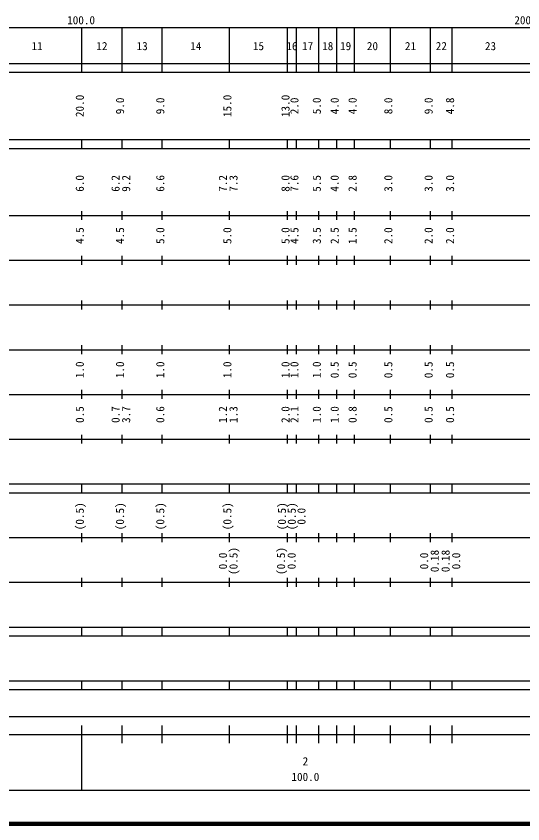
# Model space of a CAD drawing. Units: millimetres on the paper, enlarged 1000 times. Extents: x 40000 to 680000, y 20000 to 380000.
# Drawn here: x 153314 to 266628, y 20000 to 200558 of the extents above; entities that cross this region are included whole.
import ezdxf
from ezdxf.enums import TextEntityAlignment as Align

# ---------------------------------------------------------------- set-up
doc = ezdxf.new("R2010")
doc.units = ezdxf.units.MM
doc.header["$LTSCALE"] = 1000
doc.layers.add('M-TTL', color=2, linetype='Continuous', lineweight=140)
doc.layers.add('M-TTL-BAND', color=7, linetype='Continuous', lineweight=25)
doc.styles.add('ＭＳ ゴシック', font='')
doc.styles.get('ＭＳ ゴシック').set_extended_font_data('MS Gothic')

msp = doc.modelspace()

# ---------------------------------------------------------------- linework, layer by layer
at = {"layer": 'M-TTL'}
msp.add_line((40000, 20000), (680000, 20000), dxfattribs=at)
at = {"layer": 'M-TTL-BAND'}
for p, q in [((68000, 198000), (579000, 198000)), ((168000, 188000), (168000, 198000)), ((177000, 188000), (177000, 198000)), ((186000, 188000), (186000, 198000)), ((201000, 188000), (201000, 198000)), ((214000, 188000), (214000, 198000)), ((216000, 188000), (216000, 198000)), ((221000, 188000), (221000, 198000)), ((225000, 188000), (225000, 198000)), ((229000, 188000), (229000, 198000)), ((237000, 188000), (237000, 198000)), ((246000, 188000), (246000, 198000)), ((250800, 188000), (250800, 198000)), ((40000, 190000), (579000, 190000)), ((40000, 188000), (579000, 188000)), ((40000, 173000), (579000, 173000)), ((168000, 171000), (168000, 173000)), ((177000, 171000), (177000, 173000)), ((186000, 171000), (186000, 173000)), ((201000, 171000), (201000, 173000)), ((214000, 171000), (214000, 173000)), ((216000, 171000), (216000, 173000)), ((221000, 171000), (221000, 173000)), ((225000, 171000), (225000, 173000)), ((229000, 171000), (229000, 173000)), ((237000, 171000), (237000, 173000)), ((246000, 171000), (246000, 173000)), ((250800, 171000), (250800, 173000)), ((40000, 171000), (579000, 171000)), ((40000, 156000), (579000, 156000)), ((168000, 155000), (168000, 157000)), ((177000, 155000), (177000, 157000)), ((186000, 155000), (186000, 157000)), ((201000, 155000), (201000, 157000)), ((214000, 155000), (214000, 157000)), ((216000, 155000), (216000, 157000)), ((221000, 155000), (221000, 157000)), ((225000, 155000), (225000, 157000)), ((229000, 155000), (229000, 157000)), ((237000, 155000), (237000, 157000)), ((246000, 155000), (246000, 157000)), ((250800, 155000), (250800, 157000)), ((168000, 145000), (168000, 147000)), ((177000, 145000), (177000, 147000)), ((186000, 145000), (186000, 147000)), ((201000, 145000), (201000, 147000)), ((214000, 145000), (214000, 147000)), ((216000, 145000), (216000, 147000)), ((221000, 145000), (221000, 147000)), ((225000, 145000), (225000, 147000)), ((229000, 145000), (229000, 147000)), ((237000, 145000), (237000, 147000)), ((246000, 145000), (246000, 147000)), ((250800, 145000), (250800, 147000)), ((46000, 146000), (579000, 146000)), ((52000, 136000), (579000, 136000)), ((168000, 135000), (168000, 137000)), ((177000, 135000), (177000, 137000)), ((186000, 135000), (186000, 137000)), ((201000, 135000), (201000, 137000)), ((214000, 135000), (214000, 137000)), ((216000, 135000), (216000, 137000)), ((221000, 135000), (221000, 137000)), ((225000, 135000), (225000, 137000)), ((229000, 135000), (229000, 137000)), ((237000, 135000), (237000, 137000)), ((246000, 135000), (246000, 137000)), ((250800, 135000), (250800, 137000)), ((168000, 125000), (168000, 127000)), ((177000, 125000), (177000, 127000)), ((186000, 125000), (186000, 127000)), ((201000, 125000), (201000, 127000)), ((214000, 125000), (214000, 127000)), ((216000, 125000), (216000, 127000)), ((221000, 125000), (221000, 127000)), ((225000, 125000), (225000, 127000)), ((229000, 125000), (229000, 127000)), ((237000, 125000), (237000, 127000)), ((246000, 125000), (246000, 127000)), ((250800, 125000), (250800, 127000)), ((46000, 126000), (579000, 126000)), ((52000, 116000), (579000, 116000)), ((168000, 115000), (168000, 117000)), ((177000, 115000), (177000, 117000)), ((186000, 115000), (186000, 117000)), ((201000, 115000), (201000, 117000)), ((214000, 115000), (214000, 117000)), ((216000, 115000), (216000, 117000)), ((221000, 115000), (221000, 117000)), ((225000, 115000), (225000, 117000)), ((229000, 115000), (229000, 117000)), ((237000, 115000), (237000, 117000)), ((246000, 115000), (246000, 117000)), ((250800, 115000), (250800, 117000)), ((168000, 105000), (168000, 107000)), ((177000, 105000), (177000, 107000)), ((186000, 105000), (186000, 107000)), ((201000, 105000), (201000, 107000)), ((214000, 105000), (214000, 107000)), ((216000, 105000), (216000, 107000)), ((221000, 105000), (221000, 107000)), ((225000, 105000), (225000, 107000)), ((229000, 105000), (229000, 107000)), ((237000, 105000), (237000, 107000)), ((246000, 105000), (246000, 107000)), ((250800, 105000), (250800, 107000)), ((46000, 106000), (579000, 106000)), ((40000, 96000), (579000, 96000)), ((168000, 94000), (168000, 96000)), ((177000, 94000), (177000, 96000)), ((186000, 94000), (186000, 96000)), ((201000, 94000), (201000, 96000)), ((214000, 94000), (214000, 96000)), ((216000, 94000), (216000, 96000)), ((221000, 94000), (221000, 96000)), ((225000, 94000), (225000, 96000)), ((229000, 94000), (229000, 96000)), ((237000, 94000), (237000, 96000)), ((246000, 94000), (246000, 96000)), ((250800, 94000), (250800, 96000)), ((40000, 94000), (579000, 94000)), ((168000, 83000), (168000, 85000)), ((177000, 83000), (177000, 85000)), ((186000, 83000), (186000, 85000)), ((201000, 83000), (201000, 85000)), ((214000, 83000), (214000, 85000)), ((216000, 83000), (216000, 85000)), ((221000, 83000), (221000, 85000)), ((225000, 83000), (225000, 85000)), ((229000, 83000), (229000, 85000)), ((237000, 83000), (237000, 85000)), ((246000, 83000), (246000, 85000)), ((250800, 83000), (250800, 85000)), ((49000, 84000), (579000, 84000)), ((168000, 73000), (168000, 75000)), ((177000, 73000), (177000, 75000)), ((186000, 73000), (186000, 75000)), ((201000, 73000), (201000, 75000)), ((214000, 73000), (214000, 75000)), ((216000, 73000), (216000, 75000)), ((221000, 73000), (221000, 75000)), ((225000, 73000), (225000, 75000)), ((229000, 73000), (229000, 75000)), ((237000, 73000), (237000, 75000)), ((246000, 73000), (246000, 75000)), ((250800, 73000), (250800, 75000)), ((40000, 74000), (579000, 74000)), ((40000, 64000), (579000, 64000)), ((168000, 62000), (168000, 64000)), ((177000, 62000), (177000, 64000)), ((186000, 62000), (186000, 64000)), ((201000, 62000), (201000, 64000)), ((214000, 62000), (214000, 64000)), ((216000, 62000), (216000, 64000)), ((221000, 62000), (221000, 64000)), ((225000, 62000), (225000, 64000)), ((229000, 62000), (229000, 64000)), ((237000, 62000), (237000, 64000)), ((246000, 62000), (246000, 64000)), ((250800, 62000), (250800, 64000)), ((40000, 62000), (579000, 62000)), ((40000, 52000), (579000, 52000)), ((168000, 50000), (168000, 52000)), ((177000, 50000), (177000, 52000)), ((186000, 50000), (186000, 52000)), ((201000, 50000), (201000, 52000)), ((214000, 50000), (214000, 52000)), ((216000, 50000), (216000, 52000)), ((221000, 50000), (221000, 52000)), ((225000, 50000), (225000, 52000)), ((229000, 50000), (229000, 52000)), ((237000, 50000), (237000, 52000)), ((246000, 50000), (246000, 52000)), ((250800, 50000), (250800, 52000)), ((40000, 50000), (579000, 50000)), ((71000, 44000), (565000, 44000)), ((168000, 27500), (168000, 42000)), ((177000, 38000), (177000, 42000)), ((186000, 38000), (186000, 42000)), ((201000, 38000), (201000, 42000)), ((214000, 38000), (214000, 42000)), ((216000, 38000), (216000, 42000)), ((221000, 38000), (221000, 42000)), ((225000, 38000), (225000, 42000)), ((229000, 38000), (229000, 42000)), ((237000, 38000), (237000, 42000)), ((246000, 38000), (246000, 42000)), ((250800, 38000), (250800, 42000)), ((40000, 40000), (579000, 40000)), ((68000, 27500), (579000, 27500))]:
    msp.add_line(p, q, dxfattribs=at)

# ---------------------------------------------------------------- texts
at = {"layer": 'M-TTL-BAND', "style": 'ＭＳ ゴシック'}
for s, p in [('100.0', (164719, 198195)), ('200.0', (264719, 198195)), ('11', (156750, 192405)), ('12', (171250, 192405)), ('13', (180250, 192405)), ('14', (192250, 192405)), ('15', (206250, 192405)), ('16', (213750, 192405)), ('17', (217250, 192405)), ('18', (221750, 192405)), ('19', (225750, 192405)), ('20', (231750, 192405)), ('21', (240250, 192405)), ('22', (247150, 192405)), ('23', (258150, 192405)), ('2', (217375, 32523)), ('100.0', (214875, 29033))]:
    msp.add_text(s, height=1833, dxfattribs=at).set_placement(p, align=Align.BOTTOM_LEFT)
for s, p in [('20.0', (169000, 178000)), ('15.0', (202000, 178000)), ('13.0', (215000, 178000)), ('9.0', (178000, 178625)), ('9.0', (187000, 178625)), ('2.0', (217000, 178625)), ('5.0', (222000, 178625)), ('4.0', (226000, 178625)), ('4.0', (230000, 178625)), ('8.0', (238000, 178625)), ('9.0', (247000, 178625)), ('4.8', (251800, 178625)), ('6.0', (169000, 161299)), ('6.2', (177000, 161299)), ('9.2', (179370, 161299)), ('6.6', (187000, 161299)), ('7.2', (201000, 161299)), ('7.3', (203370, 161299)), ('8.0', (215000, 161299)), ('7.6', (217000, 161299)), ('5.5', (222000, 161299)), ('4.0', (226000, 161299)), ('2.8', (230000, 161299)), ('3.0', (238000, 161299)), ('3.0', (247000, 161299)), ('3.0', (251800, 161299)), ('4.5', (169000, 149625)), ('4.5', (178000, 149625)), ('5.0', (187000, 149625)), ('5.0', (202000, 149625)), ('5.0', (215000, 149625)), ('4.5', (217000, 149625)), ('3.5', (222000, 149625)), ('2.5', (226000, 149625)), ('1.5', (230000, 149625)), ('2.0', (238000, 149625)), ('2.0', (247000, 149625)), ('2.0', (251800, 149625)), ('1.0', (169000, 119625)), ('1.0', (178000, 119625)), ('1.0', (187000, 119625)), ('1.0', (202000, 119625)), ('1.0', (215000, 119625)), ('1.0', (217000, 119625)), ('1.0', (222000, 119625)), ('0.5', (226000, 119625)), ('0.5', (230000, 119625)), ('0.5', (238000, 119625)), ('0.5', (247000, 119625)), ('0.5', (251800, 119625)), ('0.5', (169000, 109625)), ('0.7', (177000, 109625)), ('3.7', (179370, 109625)), ('0.6', (187000, 109625)), ('1.2', (201000, 109625)), ('1.3', (203370, 109625)), ('2.0', (215000, 109625)), ('2.1', (217000, 109625)), ('1.0', (222000, 109625)), ('1.0', (226000, 109625)), ('0.8', (230000, 109625)), ('0.5', (238000, 109625)), ('0.5', (247000, 109625)), ('0.5', (251800, 109625)), ('(0.5)', (169000, 85639)), ('(0.5)', (178000, 85639)), ('(0.5)', (187000, 85639)), ('(0.5)', (202000, 85639)), ('(0.5)', (214200, 85639)), ('(0.5)', (216400, 85639)), ('0.0', (218570, 86889)), ('(0.5)', (203370, 75639)), ('(0.5)', (214000, 75639)), ('0.0', (201000, 76889)), ('0.0', (216370, 76889)), ('0.0', (246000, 76889)), ('0.18', (248370, 76264)), ('0.18', (250800, 76264)), ('0.0', (253170, 76889))]:
    msp.add_text(s, height=1833, rotation=90, dxfattribs=at).set_placement(p, align=Align.BOTTOM_LEFT)

doc.saveas('drawing.dxf')
